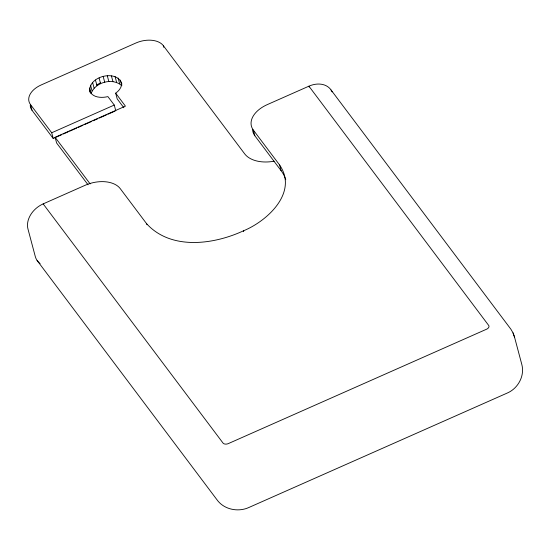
<?xml version="1.0" encoding="UTF-8"?>
<svg xmlns="http://www.w3.org/2000/svg" width="550" height="550" viewBox="0 0 550 550"><rect width="100%" height="100%" fill="white"/><g stroke="black" fill="none" stroke-linecap="round" stroke-linejoin="round"><path stroke-width="0.82" d="M90.062 92.324C86.584 76.553 117.459 68.468 121.921 84.143M120.312 80.059L121.832 85.773C112.936 77.33 94.916 82.115 91.066 93.672L89.54 87.966M123.867 107.759L117.191 98.876L115.672 93.17C119.075 90.771 122.292 86.948 121.481 82.507M97.013 85.697L96.8 84.886L100.396 82.899M40.095 263.56A21.801 16.493 -36.9 0 1 35.282 256.499L27.968 228.999A21.801 16.493 -36.9 0 1 43.154 203.892L85.209 185.261A27.177 16.988 -14.9 0 1 120.443 188.897L146.713 223.843C171.146 250.442 213.771 244.633 243.506 230.801C267.321 221.018 298.444 192.431 279.593 164.986L253.323 130.041A27.617 17.263 -14.9 0 1 267.259 104.624L308.914 86.178A21.801 16.493 -36.9 0 1 332.111 91.877M274.065 161.212A31.426 19.649 -14.9 0 1 244.674 153.849L163.343 45.664A21.264 13.296 -14.9 0 0 135.912 43.003L41.188 84.954A21.264 13.296 -14.9 0 0 30.463 104.521L51.7 132.77L114.256 105.057L115.775 110.77M88.048 184.807L56.623 143.007L55.103 137.294L125.427 106.143L115.672 93.17M30.243 105.339A21.264 13.296 -14.9 0 0 31.983 110.234L53.219 138.476L61.82 134.667M63.388 133.98L68.076 131.897M69.644 131.209L76.677 128.088M78.244 127.394L82.933 125.317M84.501 124.623L91.534 121.509M93.101 120.814L97.79 118.738M99.358 118.044L106.391 114.929M107.958 114.235L114.991 111.121M331.052 89.994L510.909 329.244L513.026 332.874L514.491 336.971L521.812 364.471C524.947 376.131 517.825 388.761 506.853 393.223L248.903 507.478C238.116 512.421 223.946 509.596 216.941 499.716L37.084 260.459M252.581 129.387A27.617 17.263 -14.9 0 0 254.843 135.747L281.112 170.692A71.528 44.722 -14.9 0 1 285.759 179.726M114.256 105.057L107.903 96.608C101.599 98.141 92.262 97.838 89.629 90.688M55.103 137.294L90.138 183.893M43.154 203.892L223.204 443.293A4.29 2.681 -14.9 0 0 227.968 443.754L486.977 329.031A4.29 2.681 -14.9 0 0 488.84 325.634L308.914 86.178L309.127 86.989M513.026 332.874L514.491 336.971M95.439 80.032L96.8 84.886M279.593 164.986L281.112 170.692M253.323 130.041L254.843 135.747M243.506 230.801L243.726 231.619M163.343 45.664L163.776 47.293M118.14 78.059L119.659 83.772M115.108 76.642L116.627 82.349M111.423 75.9L112.942 81.613M107.339 75.886L108.859 81.599M146.713 223.843L146.933 224.654M103.208 76.594L104.727 82.301M99.096 78.004L100.616 83.717M92.579 82.424L94.098 88.137M90.551 85.147L92.07 90.853M51.7 132.77L53.219 138.476M30.463 104.521L31.983 110.234"/></g></svg>
